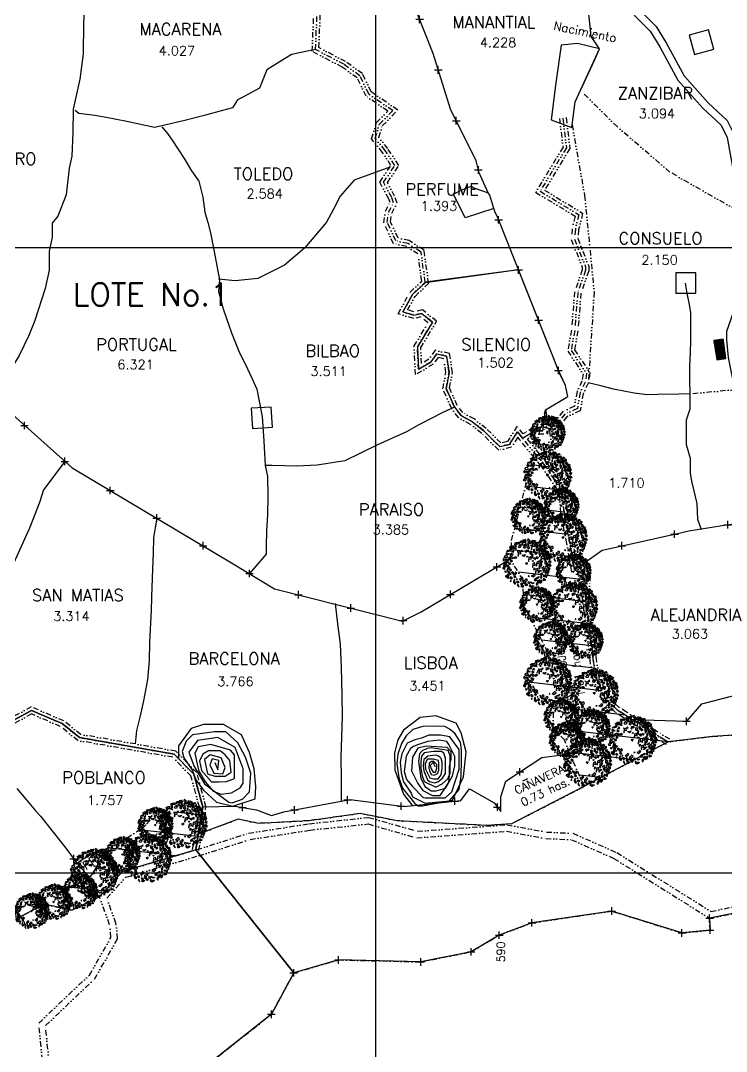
# Model space of a CAD drawing. Extents: x 0 to 28539, y 0 to 9112.
# Drawn here: x 26367 to 27020, y 5932 to 6886 of the extents above; entities that cross this region are included whole.
import ezdxf
from ezdxf.enums import TextEntityAlignment as Align

# ---------------------------------------------------------------- set-up
doc = ezdxf.new("R2010")
doc.units = 0
doc.header["$LTSCALE"] = 10
doc.header["$MEASUREMENT"] = 0
doc.header["$PDMODE"] = 2
doc.header["$PDSIZE"] = 3.5
doc.linetypes.add('DASHDOT', pattern=[1, 0.5, -0.25, 0, -0.25])
doc.linetypes.add('DIVIDE', pattern=[1.25, 0.5, -0.25, 0, -0.25, 0, -0.25])
doc.layers.get('0').update_dxf_attribs({"linetype": 'CONTINUOUS'})
for name, color, linetype in [('ARBOL4', 76, 'CONTINUOUS'), ('AREA', 2, 'CONTINUOUS'), ('CANO', 5, 'DIVIDE'), ('CERCO', 2, 'CONTINUOUS'), ('COORD', 8, 'CONTINUOUS'), ('CUBIERTA', 30, 'CONTINUOUS'), ('DIV-', 5, 'CONTINUOUS'), ('HOJA', 8, 'CONTINUOUS'), ('MOJON', 2, 'CONTINUOUS'), ('PUA', 1, 'CONTINUOUS'), ('R', 1, 'CONTINUOUS'), ('r-100', 6, 'CONTINUOUS'), ('R-100B', 6, 'CONTINUOUS'), ('R120', 5, 'CONTINUOUS'), ('R60', 2, 'CONTINUOUS'), ('RASTROJO', 2, 'DASHDOT'), ('SOLID', 253, 'CONTINUOUS')]:
    doc.layers.add(name, color=color, linetype=linetype)
doc.styles.add('ATTR', font='romans.shx', dxfattribs={"width": 0.8, "height": 0.7})
doc.styles.add('SIMPLEX', font='simplex', dxfattribs={"height": 8})

# ---------------------------------------------------------------- blocks, each defined once
blk = doc.blocks.new('DEC1')
for points in [[(-22.482173, 47.292998), (-22.915303, 48.664658), (-25.556323, 50.836408), (-20.701343, 52.081818), (-20.707443, 47.864548)], [(-17.825703, 50.144688), (-15.340965, 55.637398), (-11.893769, 55.475018), (-12.802246, 52.160138), (-14.540878, 53.429518), (-15.347061, 51.420148), (-14.679306, 50.283108)], [(-10.286347, 57.002498), (-6.636353, 53.173978), (-4.977264, 55.300948), (-2.322731, 54.024758), (-2.654549, 58.704078), (-5.640907, 57.002498)], [(-2.654549, 51.047028), (-4.645447, 48.494678), (-3.318176, 45.091538), (-1.990913, 46.793108)], [(2.096443, 60.253408), (0.995445, 56.151728), (3.318161, 54.875548), (7.299967, 55.726328)], [(2.654526, 51.897798), (6.304517, 49.345458), (10.949967, 51.047028), (8.959067, 52.748598), (6.304517, 51.897798)], [(13.272677, 57.002498), (10.949967, 55.726328), (12.609047, 54.024758), (14.268137, 54.875548)], [(16.259037, 52.323198), (16.922667, 53.599378), (16.590857, 57.002498), (20.904477, 54.450148), (17.918117, 51.472418)], [(21.568117, 51.047028), (27.209017, 53.173978), (29.531737, 50.621628), (26.545377, 48.920058), (26.213557, 51.047028), (24.222657, 50.196248), (23.890837, 48.920058)], [(-44.561383, 31.831348), (-39.273253, 31.705098), (-39.604093, 34.382268), (-36.824663, 35.356908), (-40.368063, 38.431048), (-41.276543, 35.116178)], [(-42.472623, 24.672728), (-44.131713, 23.396548), (-42.804433, 22.971158)], [(-38.104163, 42.886048), (-35.982343, 39.207198), (-33.437553, 39.947208), (-31.223573, 43.364378)], [(-32.518103, 32.329788), (-36.831723, 28.075868), (-31.854473, 28.926648)], [(-31.801213, 37.372358), (-27.415503, 38.148518), (-25.333863, 42.636518), (-27.944843, 42.431948), (-29.220293, 39.953298)], [(-27.902623, 48.490098), (-28.642653, 45.945318), (-26.266303, 45.915268), (-25.694743, 47.690008)], [(-22.563583, 30.628218), (-22.563583, 28.501248), (-21.568133, 29.352038)], [(-17.061733, 46.095918), (-21.688173, 40.867878), (-18.577893, 39.165388), (-13.789101, 40.946228), (-14.889992, 43.454908), (-16.965533, 43.184148)], [(-12.277245, 32.755178), (-14.599968, 30.628218), (-13.604515, 29.777438), (-11.2818, 30.628218)], [(-12.70607, 49.248398), (-13.313744, 45.632738), (-10.937401, 45.602688), (-9.258873, 49.086028)], [(-7.299988, 42.539188), (-9.290886, 39.136068), (-5.640907, 37.859878), (-3.981812, 39.136068)], [(-1.990913, 33.180578), (-4.977264, 30.628218), (-3.318176, 27.225088), (-0.99546, 30.202838)], [(2.322716, 47.218508), (-1.327278, 43.815368), (-0.66365, 40.412228), (3.318161, 37.009098), (6.636337, 38.710668), (2.654526, 40.837618), (5.309077, 44.666158)], [(6.636337, 30.628218), (6.304517, 25.523518), (13.272677, 21.269598), (14.931767, 22.120378), (9.290877, 25.098128), (12.277227, 29.352038)], [(10.949967, 39.136068), (9.622697, 36.158308), (10.618147, 33.605958), (10.949967, 36.158308)], [(19.245397, 47.643888), (12.277227, 47.218508), (13.272677, 43.815368), (17.918117, 41.688418), (18.913577, 44.240768), (17.254487, 45.516938)], [(15.927217, 35.307528), (16.922667, 29.777438), (14.268137, 28.075868), (17.918117, 26.799688), (19.245397, 31.479008)], [(21.568117, 28.075868), (20.240847, 25.098128), (22.231747, 24.247348), (23.890837, 25.948898)], [(24.554477, 46.793108), (21.568117, 44.666158), (23.227197, 42.964588), (26.877177, 44.240768)], [(23.890837, 30.202838), (21.568117, 37.009098), (25.218107, 32.329788)], [(25.549927, 37.859878), (32.186277, 39.561448), (34.177167, 43.389968), (33.181717, 35.307528), (29.199917, 34.882128)], [(31.522627, 48.069288), (29.863537, 46.367708), (28.536287, 43.389968), (32.186277, 45.516938)], [(29.531737, 34.031358), (28.536287, 31.053608), (36.499887, 31.479008), (33.181717, 34.456738)], [(29.863537, 27.650488), (28.536287, 22.971158), (30.527177, 17.441068), (32.186277, 20.418808), (29.863537, 22.120378)], [(35.504437, 27.650488), (36.168077, 22.120378), (39.154437, 21.694998), (40.813507, 23.821948)], [(36.831707, 44.240768), (35.836257, 42.539188), (37.163527, 41.263018), (40.481707, 41.688418)], [(37.495347, 38.285278), (35.836257, 35.732928), (38.158977, 34.031358), (41.477157, 34.031358), (38.158977, 35.307528)], [(40.813507, 40.412228), (40.481707, 39.136068), (42.804427, 37.434478), (45.458957, 37.859878)], [(44.795317, 26.374298), (42.804427, 28.075868), (42.472607, 29.777438), (43.799877, 31.053608), (46.454417, 29.352038)], [(49.772577, 26.799688), (48.445307, 25.098128), (50.436227, 23.396548), (53.754397, 25.523518)], [(-52.427143, -0.850769), (-55.081683, 0.4254), (-56.077133, -5.104706), (-55.081683, -6.380875), (-50.436243, -6.380875), (-51.099873, -5.104706), (-53.754413, -4.253914)], [(-52.427143, 19.568028), (-50.104423, 20.844198), (-46.786243, 17.441068), (-49.108973, 14.888718), (-53.754413, 14.463338), (-54.418043, 17.441068)], [(-48.445333, 5.530108), (-46.786243, 3.828518), (-44.795343, 5.104708)], [(-45.127153, 9.784018), (-44.463523, 14.463338), (-38.490813, 18.717258), (-39.818083, 15.739508)], [(-30.195383, 13.187148), (-28.536293, 17.866458), (-25.218123, 16.164898), (-26.213573, 13.187148), (-27.872663, 14.463338)], [(-5.640907, 20.844198), (-7.963623, 18.291858), (-11.2818, 20.418808), (-11.2818, 22.120378), (-7.963623, 20.844198), (-4.313629, 22.971158)], [(-0.66365, 1.276169), (-2.322731, 0.4254), (-1.327278, -0.425384), (0, 0)], [(-0.66365, 18.717258), (0.663628, 19.142638), (1.659081, 17.441068), (-0.66365, 16.590288)], [(18.581767, 15.739508), (16.922667, 13.187148), (19.245397, 11.060198), (21.236297, 11.910978), (19.577217, 13.612548)], [(29.531737, 7.231658), (31.854457, 4.679318), (32.186277, 0), (35.504437, 3.403137), (33.513537, 9.784018)], [(40.481707, 17.015668), (43.799877, 11.910978), (41.477157, 8.507848), (41.145337, 11.910978)], [(46.454417, 20.844198), (44.463497, 22.120378), (42.472607, 21.269598), (42.804427, 19.568028), (45.458957, 19.142638)], [(46.454417, 6.380878), (46.122607, 4.679318), (43.468057, 5.104708), (43.799877, 7.657058)], [(49.440767, 0.4254), (49.772577, -4.679306), (43.799877, -7.231651), (47.449857, -3.828529)], [(48.777127, 16.164898), (48.445307, 12.761768), (50.768037, 11.060198), (52.095307, 13.187148)], [(51.099847, 20.418808), (52.095307, 16.590288), (56.077117, 13.187148), (54.418027, 17.866458)], [(52.095307, 5.955488), (54.086217, 3.403137), (55.745307, 4.679318), (54.418027, 8.082458)], [(-50.768053, -17.015672), (-50.436243, -19.993412), (-52.427143, -19.568022), (-52.758963, -16.590282)], [(-47.449883, -17.015672), (-46.454433, -9.784004), (-41.145353, -6.806266), (-44.131713, -11.06018)], [(-45.458983, -31.478992), (-46.786243, -26.799672), (-44.463523, -23.396552), (-43.468073, -26.374292), (-44.463523, -28.075852)], [(30.195357, -3.828529), (28.536287, -5.53009), (29.863537, -6.806266)], [(47.118057, -15.739494), (45.127137, -17.866462), (46.122607, -22.120372), (48.445307, -19.568022)], [(50.436227, -9.784004), (51.099847, -13.187141), (53.754397, -13.187141), (55.413487, -10.634796), (53.090757, -11.06018)], [(-28.204473, -43.389972), (-32.518103, -44.240752), (-30.195383, -47.218492), (-26.545393, -46.367702)], [(20.572657, -34.456732), (16.922667, -37.859872), (18.249947, -39.986832), (21.236297, -38.285262)], [(22.563567, -50.621622), (25.218107, -49.770842), (22.563567, -48.069272)], [(24.554477, -39.561442), (23.890837, -40.837612), (27.872647, -44.666142), (34.508987, -42.539172), (32.186277, -40.412222), (27.872647, -41.688402)], [(38.158977, -36.583692), (38.822617, -39.136042), (45.127137, -37.434482)], [(48.113497, -26.799672), (45.127137, -28.501252), (45.458957, -32.755162), (47.118057, -30.202822)], [(-11.2818, -55.300932), (-13.936333, -51.472412), (-10.286347, -51.472412), (-7.963623, -52.323192)], [(9.622697, -56.151712), (6.304517, -54.024762), (8.295417, -52.748592), (8.959067, -53.173982), (12.277227, -53.173982), (12.277227, -51.472412), (15.595407, -51.897802), (14.268137, -54.024762)]]:
    blk.add_lwpolyline(points, close=True)
at = {"style": 'ATTR', "width": 0.8, "flags": 1}
blk.add_attdef('ESTCODE', (0, 0), '', height=0.7, dxfattribs=at)
blk = doc.blocks.new('A$C3B855193')
for p, q in [((3.91, 4.03), (4.16, 4.03)), ((4.04, 3.91), (4.04, 4.16))]:
    blk.add_line(p, q)
for points in [[(1.36, 6.69), (1.18, 6.59), (1.15, 6.73), (1.33, 6.83)], [(2.34, 7.24), (2.35, 7.44), (1.97, 7.36), (1.92, 7.26), (2.05, 6.96), (2.11, 7.04), (2.09, 7.23)], [(2.86, 7.16), (2.8, 7.01), (2.93, 6.92)], [(3.22, 7.07), (3.54, 7.15), (3.97, 6.89), (3.75, 6.89)], [(3.64, 7.8), (3.79, 7.69), (3.66, 7.38), (3.44, 7.46), (3.28, 7.74), (3.45, 7.87)], [(4.24, 7.3), (4.11, 7.38), (4.12, 7.28)], [(5, 6.88), (4.61, 7.04), (4.8, 6.74)], [(4.64, 7.63), (4.78, 7.29), (4.94, 7.39), (5.08, 7.24), (5.17, 7.55), (4.94, 7.51)], [(5.52, 7.52), (5.34, 7.29), (5.46, 7.15), (5.74, 7.1)], [(5.34, 6.97), (5.51, 6.71), (5.85, 6.7), (5.77, 6.87), (5.58, 6.88)], [(6.16, 7.03), (5.97, 7.01), (6.04, 6.85), (6.17, 6.87)], [(6.23, 6.65), (6.3, 6.72), (6.37, 6.94), (6.58, 6.67), (6.31, 6.55)], [(0.93, 5.59), (0.62, 5.73), (0.52, 5.58), (0.71, 5.44)], [(0.58, 5.96), (0.85, 6.17), (1.13, 6.12), (0.96, 5.97), (0.83, 5.99)], [(1.76, 5.49), (1.44, 5.63), (1.35, 5.48), (1.54, 5.34)], [(1.45, 6.48), (1.94, 6.62), (2.27, 6.36), (1.92, 6.43)], [(2.93, 5.95), (2.59, 5.83), (2.51, 5.27), (2.61, 5.19), (2.65, 5.63), (3, 5.56)], [(3.85, 6.21), (4.19, 6.23), (4.17, 5.97), (3.95, 5.96), (3.99, 6.1)], [(5, 4.86), (4.78, 4.93), (4.82, 5.2), (4.93, 5.25), (4.94, 5), (5.18, 4.83)], [(5.16, 6.2), (5.03, 6.14), (5.11, 6.1)], [(5.58, 5.6), (5.38, 5.69), (5.36, 5.61), (5.47, 5.48)], [(6.3, 6.27), (5.84, 6.42), (5.82, 6.18), (6.06, 5.92), (6.19, 6.06), (6.12, 6.19)], [(6.34, 5.55), (6.07, 5.59), (6.09, 5.32), (6.21, 5.25)], [(6.9, 5.07), (6.58, 5.21), (6.39, 5.07), (6.28, 4.73), (6.48, 4.56), (6.5, 4.87), (6.82, 4.81)], [(6.62, 6.08), (6.37, 6.02), (6.44, 5.87), (6.7, 5.86)], [(6.54, 6.43), (6.95, 6.42), (7.04, 6.2), (6.8, 6.17), (6.84, 6.31), (6.69, 6.31), (6.63, 6.24)], [(7.01, 5.49), (6.79, 5.55), (6.61, 5.37), (6.76, 5.33)], [(7.18, 6.14), (7.04, 5.8), (7.22, 5.75), (7.21, 5.55), (7.5, 5.7), (7.31, 5.84)], [(7.21, 5.18), (7.15, 4.87), (7.38, 4.62), (7.43, 4.8), (7.31, 4.94)], [(7.72, 5.44), (7.43, 5.4), (7.42, 5.21), (7.58, 4.98)], [(0.3, 4.54), (0.13, 4.79), (0, 4.56), (0.15, 4.35)], [(0.67, 4.04), (0.35, 4.18), (0.25, 4.03), (0.44, 3.89)], [(0.77, 4.57), (0.46, 4.71), (0.36, 4.56), (0.55, 4.42)], [(1, 3.6), (0.68, 3.73), (0.58, 3.59), (0.77, 3.45)], [(1.35, 3.97), (1.04, 4.11), (0.94, 3.97), (1.13, 3.83)], [(1.62, 4.4), (1.31, 4.54), (1.21, 4.4), (1.4, 4.26)], [(1.83, 4.93), (1.51, 5.07), (1.41, 4.93), (1.6, 4.78)], [(3.89, 4), (3.8, 4.09), (3.77, 4), (3.83, 3.93)], [(4.65, 5.08), (4.31, 4.96), (4.23, 4.4), (4.33, 4.32), (4.37, 4.76), (4.72, 4.68)], [(5.01, 4.48), (5.07, 4.41), (4.99, 4.3), (4.87, 4.42)], [(5.3, 4.07), (4.97, 3.95), (4.89, 3.39), (4.99, 3.31), (5.02, 3.75), (5.38, 3.67)], [(5.89, 4.96), (5.65, 5.08), (5.47, 4.88), (5.73, 4.82)], [(5.96, 4.34), (5.63, 4.22), (5.55, 3.66), (5.65, 3.58), (5.68, 4.02), (6.04, 3.95)], [(6.51, 3.88), (6.19, 3.66), (6.01, 3.79), (6.03, 3.52), (6.36, 3.56)], [(6.62, 4.3), (6.4, 4.3), (6.26, 4.17), (6.43, 4.22)], [(6.41, 3.23), (6.78, 3.56), (6.58, 3.2)], [(7.39, 4), (7.17, 4.44), (6.98, 4.28), (6.98, 3.92), (7.17, 3.93), (7.2, 4.07)], [(7.48, 3.64), (7.26, 3.77), (7.2, 3.62), (7.38, 3.42)], [(7.61, 4.32), (7.71, 4.31), (7.91, 4.43), (7.87, 4.08), (7.6, 4.19)], [(7.67, 3.95), (7.96, 3.65), (7.86, 3.43), (7.67, 3.57), (7.8, 3.65), (7.69, 3.76), (7.6, 3.74)], [(7.82, 4.64), (7.68, 4.75), (7.62, 4.6), (7.72, 4.52)], [(0, 3.13), (0.17, 3.41), (0.27, 3.17), (0.28, 3)], [(0.52, 1.78), (0.56, 2.05), (0.7, 1.96), (0.69, 1.9), (0.78, 1.69), (0.89, 1.74), (0.95, 1.51), (0.78, 1.54)], [(1.23, 2.53), (0.91, 2.67), (0.81, 2.53), (1, 2.39)], [(1.48, 2.94), (1.16, 3.08), (1.06, 2.93), (1.25, 2.79)], [(1.58, 1.6), (1.26, 1.74), (1.17, 1.6), (1.36, 1.45)], [(1.38, 2.19), (1.23, 2.25), (1.18, 2.13)], [(1.85, 2.48), (1.53, 2.62), (1.43, 2.48), (1.62, 2.34)], [(2.07, 2.54), (1.97, 2.32), (1.68, 2.17), (1.99, 2.05), (2.34, 2.35)], [(2.21, 1.79), (1.9, 1.93), (1.8, 1.79), (1.99, 1.64)], [(3.12, 1.73), (3.02, 1.51), (2.73, 1.36), (3.04, 1.24), (3.39, 1.55)], [(4.41, 1.9), (4.26, 1.96), (4.21, 1.84)], [(5.1, 2.24), (5, 2.03), (4.71, 1.88), (5.02, 1.76), (5.37, 2.06)], [(5.34, 3.17), (5.13, 3.21), (5.06, 3), (5.17, 2.9), (5.23, 3.05)], [(5.8, 3.14), (5.47, 3.03), (5.39, 2.47), (5.49, 2.38), (5.52, 2.82), (5.88, 2.75)], [(6.02, 1.81), (5.79, 1.46), (5.51, 1.52), (5.71, 1.63)], [(6.41, 2.78), (6.07, 2.74), (5.78, 2.46), (6.01, 2.44), (6.06, 2.63)], [(6.21, 3.32), (5.98, 3.32), (5.98, 3.17), (6.14, 3.11)], [(6.56, 2.42), (6.23, 2.23), (6.28, 2.03), (6.46, 1.98)], [(6.43, 1.54), (6.46, 1.7), (6.35, 1.8), (6.25, 1.74), (6.29, 1.56)], [(6.81, 2.98), (6.59, 2.96), (6.83, 2.46), (6.93, 2.76)], [(6.74, 1.8), (6.79, 1.97), (6.89, 2.04), (7.01, 1.99), (6.97, 1.77)], [(6.94, 3.33), (7.23, 2.96), (7.53, 2.94), (6.99, 2.78), (6.85, 3.02)], [(7.29, 2.59), (7.09, 2.62), (7.04, 2.43), (7.13, 2.22), (7.12, 2.46)], [(7.75, 3.23), (7.6, 3.29), (7.37, 3.3), (7.61, 3.12)], [(7.52, 2.43), (7.43, 2.42), (7.38, 2.22), (7.48, 2.07)], [(7.65, 2.79), (7.52, 2.81), (7.47, 2.69), (7.59, 2.49)], [(1.23, 1.11), (1.35, 0.96), (1.39, 1.18)], [(1.98, 1.28), (1.88, 1.29), (1.75, 0.93), (2.07, 0.57), (2.14, 0.77), (1.94, 1.01)], [(2.43, 1.39), (2.28, 1.44), (2.23, 1.32)], [(2.71, 0.92), (2.39, 1.06), (2.29, 0.91), (2.48, 0.77)], [(2.55, 0.5), (2.4, 0.38), (2.68, 0.03)], [(3.1, 1.09), (2.95, 1.15), (2.9, 1.03)], [(3.33, 0.59), (3.01, 0.73), (2.91, 0.58), (3.1, 0.44)], [(3.44, 0.13), (3.25, 0.27), (2.99, 0.14), (3.2, 0.1)], [(3.79, 1.44), (3.69, 1.22), (3.4, 1.07), (3.71, 0.95), (4.06, 1.26)], [(3.84, 0.76), (3.53, 0.9), (3.43, 0.76), (3.62, 0.62)], [(4.12, 0.5), (3.93, 0.56), (3.68, 0.39), (3.91, 0.31)], [(4.55, 0.82), (4.24, 0.95), (4.14, 0.81), (4.33, 0.67)], [(4.59, 0.45), (4.39, 0.31), (4.46, 0.14), (4.67, 0.11), (4.58, 0.24)], [(5.21, 0.79), (4.89, 0.63), (4.57, 0.94), (4.88, 0.8)], [(5.51, 1.14), (5.39, 1.12), (5.34, 1.3), (5.52, 1.35)], [(5.63, 0.77), (5.53, 0.58), (5.65, 0.5), (5.83, 0.68)], [(6.19, 1.26), (5.97, 1.19), (5.92, 1), (6.1, 0.97)], [(6.53, 1.23), (6.31, 1.06), (6.2, 0.72), (6.46, 0.95)], [(6.9, 1.49), (6.75, 1.53), (6.7, 1.35), (6.93, 1.2)]]:
    blk.add_lwpolyline(points, close=True)
at = {"xscale": 0.06928556762807148, "yscale": 0.06928556762807148, "zscale": 0.06928556762807148}
blk.add_blockref('DEC1', (4.02, 3.89), dxfattribs=at)

msp = doc.modelspace()

# ---------------------------------------------------------------- hatches: boundary and pattern name
at = {"layer": 'CUBIERTA'}
h = msp.add_hatch(dxfattribs=at)
h.set_pattern_fill('ANSI31', color=256)
h.set_pattern_definition([(45, (2655.2752, 0), (-0.08838834765, 0.08838834765), [])])
edge = h.paths.add_edge_path()
edge.add_line((27008.851, 6589.581), (27011.589, 6571.863))
edge.add_line((27011.589, 6571.863), (27020.004, 6573.164))
edge.add_line((27020.004, 6573.164), (27017.619, 6590.936))
edge.add_line((27017.619, 6590.936), (27008.851, 6589.759))

# ---------------------------------------------------------------- linework, layer by layer
at = {"layer": 'AREA'}
for p in [(26914.343, 6061.808), (27004.95, 6055.159), (26840.56, 6050.895), (27005.454, 6044.14), (26810.324, 6039.538), (26979.279, 6041.597), (26661.564, 6016.598), (26784.275, 6024.092), (26737.774, 6014.787), (26620.133, 6004.627), (26599.448, 5966.287)]:
    msp.add_point(p, dxfattribs=at)
at = {"layer": 'CANO'}
for points in [[(26829.552, 6497.546), (26827.347, 6500.241), (26821.518, 6491.03), (26809.808, 6488.413), (26794.173, 6503.852), (26783.833, 6512.181), (26772.682, 6518.42), (26766.29, 6526.676), (26757.939, 6545.164), (26760.874, 6560.306), (26758.958, 6572.838), (26753.659, 6574.05), (26749.199, 6567.849), (26732.699, 6558.261), (26731.554, 6584.726), (26744.509, 6606.239), (26737.823, 6611.661), (26731.105, 6610.042), (26716.677, 6614.629), (26727.53, 6634.363), (26738.558, 6644.852), (26735.107, 6669.857), (26724.683, 6676.667), (26712.527, 6679.407), (26703.501, 6698.615), (26705.054, 6709.393), (26709.203, 6717.447), (26707.991, 6720.936), (26699.765, 6736.473), (26710.118, 6751.855), (26702.287, 6763.857), (26692.17, 6776.337), (26696.711, 6791.507), (26707.111, 6802.151), (26687.147, 6815.842), (26678.885, 6832.862), (26664.959, 6842.836), (26637.119, 6857.4), (26638.711, 6891.98)], [(26831.874, 6499.446), (26827.036, 6505.359), (26819.649, 6493.687), (26810.751, 6491.698), (26796.173, 6506.094), (26785.518, 6514.676), (26774.68, 6520.74), (26768.879, 6528.233), (26761.066, 6545.53), (26763.918, 6560.246), (26761.616, 6575.308), (26752.386, 6577.419), (26747.138, 6570.121), (26735.482, 6563.348), (26734.59, 6583.953), (26748.425, 6606.927), (26738.561, 6614.925), (26731.216, 6613.155), (26721.065, 6616.382), (26729.935, 6632.51), (26741.74, 6643.739), (26737.892, 6671.621), (26725.871, 6679.475), (26714.618, 6682.011), (26706.599, 6699.077), (26707.952, 6708.467), (26712.459, 6717.217), (26710.75, 6722.137), (26703.257, 6736.289), (26713.717, 6751.83), (26704.715, 6765.626), (26695.499, 6776.995), (26699.373, 6789.939), (26711.751, 6802.607), (26689.499, 6817.867), (26681.251, 6834.858), (26666.536, 6845.397), (26640.204, 6859.172), (26641.754, 6892.84)], [(26832.548, 6503.359), (26826.725, 6510.477), (26817.78, 6496.343), (26811.694, 6494.982), (26798.173, 6508.335), (26787.203, 6517.17), (26776.678, 6523.059), (26771.467, 6529.79), (26764.192, 6545.895), (26766.962, 6560.185), (26764.273, 6577.777), (26751.113, 6580.787), (26745.076, 6572.392), (26738.264, 6568.434), (26737.626, 6583.179), (26752.341, 6607.614), (26739.299, 6618.188), (26731.327, 6616.267), (26725.453, 6618.135), (26732.339, 6630.656), (26744.922, 6642.625), (26740.677, 6673.385), (26727.058, 6682.282), (26716.709, 6684.615), (26709.696, 6699.539), (26710.849, 6707.54), (26715.715, 6716.986), (26713.508, 6723.338), (26706.749, 6736.104), (26717.316, 6751.804), (26707.143, 6767.395), (26698.827, 6777.653), (26702.035, 6788.371), (26716.391, 6803.062), (26691.851, 6819.891), (26683.617, 6836.853), (26668.112, 6847.958), (26643.289, 6860.944), (26644.797, 6893.699)], [(26869.1, 6795.654), (26872.447, 6768.109), (26848.079, 6727.944), (26883.992, 6706.243), (26880.694, 6692.71), (26879.949, 6683.673), (26890.173, 6658.094), (26890.069, 6654.758), (26882.941, 6634.135), (26880.084, 6599.126), (26876.827, 6580.61), (26891.067, 6559.346), (26889.73, 6551.334), (26885.13, 6541.633), (26882.55, 6526.886), (26871.222, 6521.918), (26864.056, 6513.326), (26859.152, 6514.206), (26850.523, 6506.12), (26842.85, 6506.337), (26836.077, 6501.986), (26831.874, 6499.446)], [(26866.122, 6795.292), (26869.344, 6768.777), (26843.955, 6726.93), (26880.556, 6704.814), (26877.723, 6693.191), (26876.901, 6683.215), (26887.155, 6657.561), (26887.084, 6655.307), (26879.982, 6634.756), (26877.105, 6599.508), (26873.663, 6579.942), (26887.912, 6558.665), (26886.84, 6552.241), (26882.245, 6542.55), (26879.872, 6528.987), (26869.37, 6524.381), (26862.869, 6516.586), (26858.199, 6517.424), (26849.373, 6509.153), (26842.008, 6509.362), (26834.49, 6504.532), (26832.548, 6503.359)], [(26872.078, 6796.015), (26875.55, 6767.44), (26852.203, 6728.957), (26887.428, 6707.672), (26883.664, 6692.228), (26882.997, 6684.13), (26893.191, 6658.626), (26893.053, 6654.208), (26885.9, 6633.513), (26883.063, 6598.743), (26879.99, 6581.277), (26894.222, 6560.026), (26892.62, 6550.427), (26888.015, 6540.715), (26885.228, 6524.784), (26873.073, 6519.454), (26865.243, 6510.065), (26860.104, 6510.987), (26851.673, 6503.086), (26843.691, 6503.312), (26837.664, 6499.439), (26836.383, 6498.665)], [(26965.147, 6215.82), (26953.978, 6222.193), (26936.986, 6233.333), (26924.949, 6240.936), (26917.709, 6245.56), (26906.034, 6256.209), (26902.41, 6264.573), (26896.692, 6277.856), (26894.266, 6294.006), (26891.563, 6320.409), (26887.657, 6347.625), (26887.048, 6355.04), (26888.319, 6367.718), (26888.576, 6370.633), (26877.363, 6375.421), (26872.787, 6402.077), (26867.354, 6430.409), (26865.644, 6449.524), (26850.949, 6471.325), (26829.549, 6497.549)], [(26966.634, 6218.426), (26955.546, 6224.752), (26938.61, 6235.856), (26926.557, 6243.469), (26919.541, 6247.95), (26908.531, 6257.992), (26905.164, 6265.762), (26899.601, 6278.685), (26897.243, 6294.382), (26894.541, 6320.775), (26890.64, 6347.961), (26890.06, 6355.013), (26891.306, 6367.436), (26891.756, 6372.538), (26880.044, 6377.539), (26875.739, 6402.613), (26870.329, 6430.826), (26868.563, 6450.56), (26853.36, 6473.115), (26831.874, 6499.446)], [(26968.121, 6221.031), (26957.113, 6227.312), (26940.233, 6238.378), (26928.166, 6246.001), (26921.372, 6250.34), (26911.028, 6259.775), (26907.918, 6266.952), (26902.51, 6279.515), (26900.22, 6294.758), (26897.519, 6321.141), (26893.622, 6348.298), (26893.072, 6354.986), (26894.293, 6367.155), (26894.936, 6374.442), (26882.724, 6379.656), (26878.691, 6403.15), (26873.304, 6431.244), (26871.482, 6451.597), (26855.771, 6474.906), (26836.383, 6498.665)], [(26529.472, 6118.433), (26535.87, 6158.356), (26527.693, 6188.459), (26509.65, 6207.066), (26421.775, 6222.461), (26405.719, 6235.273), (26377.484, 6247.539), (26301.178, 6205.894)]]:
    msp.add_lwpolyline(points, dxfattribs=at)
at = {"layer": 'CANO', "color": 12, "true_color": 0xd01114}
for points in [[(27043.343, 6717.958), (27029.715, 6710.653), (26968.19, 6745.637), (26919.557, 6787.467), (26885.348, 6821.293)], [(26877.73, 6789.377), (26889.292, 6723.912), (26898.076, 6634.599), (26892.62, 6550.427)], [(27109.075, 6443.048), (27102.9, 6473.061), (27089.927, 6504.113), (27073.032, 6529.738), (27067.855, 6539.618), (27032.276, 6544.682), (26986.668, 6540.309)]]:
    msp.add_lwpolyline(points, dxfattribs=at)
at = {"layer": 'CANO', "color": 152, "true_color": 0x2a7dc6}
for points in [[(26532.435, 6117.958), (26538.934, 6158.519), (26530.385, 6189.992), (26511.126, 6209.853), (26423.047, 6225.283), (26407.279, 6237.866), (26377.334, 6250.875), (26299.754, 6208.534)], [(26526.51, 6118.908), (26532.805, 6158.193), (26525.001, 6186.926), (26508.174, 6204.279), (26420.502, 6219.638), (26404.159, 6232.68), (26377.634, 6244.203), (26302.602, 6203.253)], [(26387.54, 5923.67), (26384.207, 5958.178), (26431.015, 6002.648), (26451.021, 6037.509), (26449.777, 6049.205), (26440.283, 6075.018), (26461.464, 6098.438), (26530.296, 6118.675), (26578.41, 6133.903), (26634.297, 6142.643), (26689.424, 6148.514), (26734.556, 6135.666), (26817.448, 6141.697), (26853.929, 6134.988), (26878.452, 6133.788), (26919.234, 6115.882), (27006.105, 6061.5), (27067.064, 6073.785)], [(26393.778, 5921.367), (26390.448, 5955.848), (26435.773, 5998.909), (26457.181, 6036.212), (26455.653, 6050.576), (26447.153, 6073.687), (26464.773, 6093.17), (26532.044, 6112.948), (26579.784, 6128.057), (26635.077, 6136.705), (26688.903, 6142.437), (26733.935, 6129.617), (26817.119, 6135.67), (26853.238, 6129.027), (26877.056, 6127.862), (26916.427, 6110.575), (27004.95, 6055.159), (27069.53, 6068.174)]]:
    msp.add_lwpolyline(points, dxfattribs=at)
at = {"layer": 'CERCO'}
for p, q in [((26364.027, 6175.135), (26372.344, 6165.332)), ((26381.462, 6154.268), (26385.758, 6149.591))]:
    msp.add_line(p, q, dxfattribs=at)
for points in [[(26853.028, 6525.725), (26873.865, 6537.973), (26871.532, 6548.177), (26865.788, 6560.097), (26860.589, 6573.629), (26808.63, 6704.141), (26806.573, 6708.362), (26805.139, 6711.963), (26801.517, 6724.184), (26799.98, 6726.545), (26791.624, 6745.027), (26788.82, 6756.104), (26765.192, 6803.884), (26749.147, 6855.438), (26724.117, 6918.69), (26716.693, 6935.883), (26708.417, 6959.501), (26700.086, 6980.55), (26693.249, 6998.674)], [(26903.179, 6859.579), (26882.752, 6864.729), (26867.478, 6863.165), (26862.573, 6828.307), (26858.233, 6794.008), (26877.426, 6786.958), (26880.409, 6810.687), (26903.179, 6859.579)], [(26880.044, 6377.539), (26905.379, 6395.905), (26923.905, 6399.902), (26979.318, 6412.052), (26985.746, 6413.584), (27016.52, 6418.608), (27061.567, 6424.726), (27094.015, 6434.922), (27109.075, 6443.048), (27131.904, 6491.752), (27164.336, 6557.596), (27252.47, 6743.522), (27261.844, 6754.855), (27282.975, 6771.639), (27295.221, 6777.847), (27312.398, 6785.917), (27331.746, 6795.682), (27344.847, 6802.702), (27365.632, 6777.569)], [(26805.139, 6711.963), (26778.814, 6703.428), (26767.996, 6725.279), (26774.907, 6729.011), (26784.187, 6732.735), (26786.739, 6731.19), (26799.98, 6726.545)], [(26333.648, 6544.415), (26415.156, 6471.951), (26562.665, 6384.224), (26602.191, 6360.151), (26720.616, 6330.231), (26738.002, 6338.793), (26820.596, 6387.671)], [(26933.574, 6238.988), (26983.764, 6237.489), (26997.7, 6253.61), (27044.285, 6265.769), (27043.282, 6276.109), (27055.993, 6280.337), (27219.739, 6273.81), (27253.304, 6270.912), (27292.95, 6272.554)], [(26535.87, 6158.356), (26565.617, 6158.952), (26585.558, 6155.414), (26599.432, 6150.18), (26610.826, 6153.558), (26672.473, 6165.08), (26722.16, 6158.589), (26774.654, 6164.087), (26782.78, 6174.87), (26805.567, 6162.09), (26811.675, 6153.854), (26811.631, 6167.63), (26816.235, 6182.162), (26849.778, 6203.806), (26875.343, 6207.259)], [(26372.344, 6165.332), (26381.462, 6154.268)], [(26385.758, 6149.591), (26409.274, 6120.071), (26419.783, 6105.933), (26427.254, 6097.41), (26431.252, 6092.522), (26434.154, 6096.673), (26439.767, 6106.248), (26445.629, 6114.493), (26444.93, 6117.298), (26444.586, 6118.902), (26441.851, 6118.664), (26438.111, 6117.346), (26424.422, 6109.25), (26419.783, 6105.933)]]:
    msp.add_lwpolyline(points, dxfattribs=at)
at = {"layer": 'COORD'}
for p, q in [((26695.703, 9011.951), (26695.703, 5554.586)), ((22908.88, 6675.738), (28539.086, 6675.738)), ((22884.719, 6097.055), (28514.925, 6097.055))]:
    msp.add_line(p, q, dxfattribs=at)
at = {"layer": 'CUBIERTA'}
msp.add_lwpolyline([(27008.851, 6589.581), (27011.589, 6571.863), (27020.004, 6573.164), (27017.619, 6590.936), (27008.851, 6589.759)], dxfattribs=at)
at = {"layer": 'DIV-'}
for points in [[(26885.348, 6821.293), (26898.599, 6849.745), (26903.179, 6859.579), (26899.205, 6865.358), (26895.23, 6871.138), (26893.978, 6883.023), (26892.726, 6894.908), (26888.352, 6908.886), (26884.818, 6920.579), (26879.533, 6938.387), (26874.684, 6955.319), (26871.706, 6965.719)], [(26426.82, 6903.367), (26425.59, 6883.596), (26425.381, 6855.213), (26422.266, 6831.785), (26416.057, 6803.84), (26415.721, 6782.11), (26414.848, 6760.322), (26412.231, 6749.428), (26409.613, 6724.591), (26401.759, 6704.982), (26396.524, 6698.445), (26396.524, 6685.373), (26393.906, 6672.3), (26393.906, 6654.87), (26390.088, 6637.985), (26380.598, 6608.245), (26374.926, 6594.519), (26365.972, 6576.018), (26354.908, 6557.78), (26349.808, 6550.195), (26340.074, 6538.702)], [(26640.204, 6859.172), (26618.081, 6854.424), (26606.699, 6847.319), (26595.318, 6840.215), (26588.489, 6823.164), (26573.124, 6815.065), (26568.002, 6812.365), (26563.449, 6804.977), (26554.344, 6802.703), (26538.515, 6798.434), (26519.506, 6793.291), (26498.086, 6788.304), (26491.176, 6786.789), (26465.567, 6792.331), (26446.503, 6796.167), (26435.975, 6798.156), (26421.179, 6799.861), (26417.764, 6802.514)], [(26498.086, 6787.547), (26503.222, 6781.323), (26508.357, 6774.342), (26518.796, 6758.356), (26525.524, 6746.772), (26532.251, 6737.274), (26535.986, 6722.398), (26537.883, 6708.509), (26540.515, 6698.943), (26543.146, 6689.378), (26546.303, 6673.611), (26550.197, 6652.483), (26551.355, 6646.282), (26550.461, 6635.107), (26554.797, 6619.229), (26562.428, 6597.055), (26569.249, 6579.896), (26577.281, 6563.657), (26581.576, 6554.275), (26585.87, 6544.894), (26588.399, 6532.264), (26590.928, 6519.634), (26592.374, 6496.539), (26593.096, 6485.353), (26593.819, 6474.166), (26595.895, 6464.038), (26596.224, 6445.699), (26595.895, 6428.948), (26594.908, 6413.51), (26594.579, 6399.387), (26594.579, 6392.161), (26579.16, 6374.178)], [(26708.92, 6750.075), (26676.026, 6738.044), (26663.126, 6723.442), (26656.812, 6711.35), (26650.498, 6699.259), (26640.394, 6687.381), (26630.29, 6675.503), (26611.556, 6659.631), (26599.243, 6653.482), (26586.929, 6647.333), (26566.09, 6645.02), (26550.553, 6646.589)], [(26982.234, 6642.962), (26983.911, 6633.749), (26984.757, 6629.103), (26985.577, 6624.602), (26987.215, 6615.599), (26987.215, 6602.913), (26987.215, 6590.227), (26986.806, 6578.36), (26986.396, 6566.493), (26986.396, 6553.398), (26986.668, 6540.309), (26976.562, 6540.099), (26956.895, 6539.689), (26956.895, 6539.689), (26947.061, 6539.485), (26935.179, 6541.122), (26915.921, 6544.805), (26904.237, 6547.877), (26892.655, 6550.637)], [(26986.668, 6540.309), (26986.625, 6526.134), (26983.314, 6516.214), (26983.314, 6504.824), (26983.314, 6493.434), (26986.993, 6480.943), (26986.993, 6467.349), (26988.281, 6459.633), (26991.408, 6445.488), (26993.247, 6439.058), (26993.615, 6424.505), (26997.108, 6414.935)], [(26768.879, 6528.233), (26758.681, 6523.626), (26736.549, 6512.11), (26724.614, 6505.2), (26697.155, 6492.931), (26667.527, 6478.496), (26641.77, 6474.371), (26623.085, 6473.444), (26600.322, 6474.166), (26593.819, 6474.166)], [(26408.383, 6477.972), (26388.606, 6451.66), (26384.799, 6439.777), (26375.756, 6416.248), (26365.286, 6392.958), (26360.051, 6381.312), (26350.978, 6367.721), (26339.333, 6350.275), (26327.688, 6332.83), (26306.747, 6260.581), (26308.651, 6244.421), (26311.858, 6228.98), (26312.81, 6220.9), (26312.81, 6213.54)], [(26493.316, 6425.467), (26491.86, 6416.313), (26490.405, 6407.159), (26489.945, 6392.906), (26489.484, 6378.653), (26488.567, 6352.411), (26488.111, 6340.42), (26486.722, 6310.609), (26486.262, 6293.598), (26484.773, 6276.057), (26481.198, 6256.358), (26477.976, 6242.565), (26474.753, 6228.772), (26473.35, 6216.471)], [(26658.361, 6346.534), (26660.691, 6327.705), (26663.021, 6308.876), (26664.029, 6287.628), (26664.726, 6261.07), (26665.061, 6242.141), (26664.391, 6223.07), (26663.721, 6203.998), (26663.897, 6183.754), (26664.073, 6163.51)], [(26750.842, 6195.167), (26749.398, 6199.496), (26746.508, 6196.61), (26747.231, 6193.363), (26749.036, 6190.478), (26751.203, 6190.478), (26752.648, 6194.085), (26752.648, 6197.331), (26749.759, 6200.217), (26747.592, 6200.217), (26745.425, 6198.774), (26745.064, 6194.085), (26745.786, 6191.56), (26747.231, 6188.314), (26750.12, 6187.592), (26753.009, 6189.035), (26754.454, 6192.281), (26754.454, 6195.528), (26754.454, 6198.413), (26754.093, 6201.299), (26749.398, 6202.381), (26746.869, 6202.381), (26743.619, 6202.381), (26741.813, 6197.692), (26742.174, 6193.003), (26746.147, 6185.067), (26749.759, 6184.346), (26753.732, 6184.346), (26756.621, 6187.953), (26757.343, 6193.724), (26757.343, 6199.496), (26756.621, 6203.103), (26755.538, 6203.824), (26754.093, 6205.267), (26751.565, 6205.988), (26744.341, 6205.267), (26740.368, 6202.021), (26740.007, 6196.249), (26740.368, 6191.56), (26743.98, 6183.264), (26745.786, 6181.821), (26750.12, 6180.378), (26753.37, 6181.46), (26757.705, 6184.706), (26760.594, 6189.035), (26760.594, 6196.61), (26760.594, 6203.463), (26759.149, 6207.792), (26756.982, 6209.596), (26749.398, 6209.596), (26740.729, 6208.153), (26738.201, 6205.267), (26737.84, 6199.856), (26737.84, 6194.446), (26738.924, 6186.871), (26740.729, 6181.821), (26751.565, 6176.41), (26757.343, 6179.656), (26762.761, 6184.346), (26764.928, 6189.396), (26764.928, 6197.331), (26764.928, 6205.628), (26763.122, 6210.317), (26747.231, 6212.842), (26743.619, 6212.121), (26738.924, 6209.956), (26736.395, 6207.431), (26735.673, 6200.217), (26737.84, 6184.706), (26741.452, 6177.131), (26742.897, 6176.049), (26747.231, 6173.164), (26751.926, 6173.164), (26760.594, 6175.689), (26763.483, 6180.739), (26764.206, 6187.592), (26764.206, 6195.888), (26765.65, 6202.021), (26765.65, 6209.235), (26762.039, 6213.203), (26742.535, 6214.285), (26734.951, 6212.481), (26729.894, 6204.185), (26729.172, 6191.56), (26734.951, 6180.017), (26739.646, 6173.524), (26748.675, 6168.835), (26755.538, 6168.835), (26758.788, 6173.524), (26763.844, 6181.46), (26767.095, 6186.871), (26769.262, 6196.249), (26769.262, 6204.906), (26763.483, 6216.088), (26761.677, 6218.613), (26754.815, 6220.056), (26744.341, 6218.613), (26735.673, 6216.088), (26731.7, 6214.285), (26728.088, 6212.121), (26724.116, 6205.267), (26722.31, 6190.839), (26724.477, 6183.624), (26729.894, 6177.131), (26740.007, 6167.032), (26742.174, 6166.671), (26760.233, 6166.671), (26766.373, 6172.082), (26773.235, 6193.003), (26773.235, 6205.988), (26773.235, 6211.399), (26764.567, 6222.942), (26755.899, 6224.745), (26745.064, 6224.745), (26738.201, 6221.86), (26732.061, 6220.417), (26725.199, 6217.17), (26720.143, 6207.431), (26718.698, 6199.496), (26719.42, 6189.756), (26721.587, 6181.46), (26728.811, 6170.999), (26729.894, 6167.392), (26741.813, 6161.621), (26764.206, 6163.785), (26773.235, 6174.246), (26775.041, 6186.51), (26775.402, 6201.66), (26775.402, 6211.038), (26774.318, 6218.253), (26769.623, 6225.828), (26764.928, 6229.795), (26759.872, 6232.681), (26751.565, 6233.042), (26739.646, 6232.681), (26730.255, 6229.795), (26724.116, 6224.024), (26719.782, 6216.81), (26716.531, 6207.071), (26715.447, 6198.413), (26717.253, 6185.428), (26720.865, 6175.689), (26732.061, 6161.26), (26735.312, 6159.096), (26739.285, 6159.096), (26767.095, 6164.507), (26777.208, 6186.149), (26779.736, 6209.235), (26775.041, 6226.91), (26770.346, 6235.567), (26751.565, 6242.42), (26737.118, 6240.977), (26721.587, 6229.074), (26716.531, 6220.417), (26713.28, 6208.153), (26713.642, 6192.642), (26721.587, 6169.917), (26729.894, 6159.096)], [(26547.207, 6199.414), (26549.876, 6192.483), (26550.944, 6201.014), (26544.538, 6202.613), (26542.402, 6197.281), (26546.139, 6189.284), (26554.681, 6188.75), (26556.817, 6194.615), (26553.079, 6203.679), (26542.936, 6206.345), (26537.597, 6202.08), (26540.267, 6188.75), (26547.207, 6186.618), (26556.817, 6186.618), (26562.155, 6190.35), (26561.087, 6201.014), (26556.817, 6206.345), (26552.012, 6210.078), (26541.334, 6210.078), (26535.996, 6206.879), (26532.793, 6200.48), (26534.928, 6191.949), (26544.004, 6181.286), (26550.944, 6181.286), (26557.884, 6181.819), (26565.358, 6184.485), (26565.358, 6206.345), (26561.621, 6210.611), (26543.47, 6215.943), (26531.725, 6213.81), (26528.522, 6207.945), (26530.657, 6197.814), (26532.259, 6191.416), (26538.131, 6181.286), (26545.605, 6172.755), (26553.079, 6170.089), (26562.689, 6171.155), (26570.697, 6175.954), (26573.366, 6180.219), (26573.366, 6193.549), (26565.892, 6213.277), (26549.876, 6222.341), (26531.191, 6219.675), (26523.183, 6209.011), (26527.988, 6195.682), (26537.597, 6179.686), (26560.02, 6162.624), (26563.223, 6162.091), (26572.832, 6165.29), (26579.239, 6172.222), (26580.307, 6189.284), (26575.502, 6204.213), (26568.562, 6217.542), (26557.35, 6227.673), (26546.673, 6227.673), (26526.386, 6225.007), (26520.514, 6219.142), (26516.777, 6209.545), (26518.378, 6203.679), (26526.386, 6191.949), (26529.589, 6183.419), (26536.53, 6173.821), (26548.809, 6162.624), (26563.757, 6158.892), (26584.577, 6165.823), (26585.111, 6177.02), (26583.51, 6193.549), (26579.239, 6208.478), (26571.765, 6225.007), (26555.215, 6234.604), (26536.53, 6234.604), (26525.319, 6230.872), (26513.574, 6214.876), (26513.574, 6203.679)]]:
    msp.add_lwpolyline(points, dxfattribs=at)
for points in [[(26990.931, 6854.592), (27008.862, 6859.52), (27003.94, 6877.428), (26986.009, 6872.5)], [(26973.655, 6633.749), (26992.251, 6633.749), (26992.251, 6652.32), (26973.655, 6652.32)], [(26581.855, 6508.517), (26600.414, 6509.678), (26599.254, 6528.214), (26580.695, 6527.052)]]:
    msp.add_lwpolyline(points, close=True, dxfattribs=at)
at = {"layer": 'HOJA'}
for points in [[(25883.19, 6248.391), (25922.683, 6275.766), (25938.374, 6315.569), (25952.999, 6330.149), (25978.077, 6341.458), (26089.007, 6337.384), (26120.564, 6328.243), (26156.24, 6312.995), (26164.787, 6280.25), (26167.28, 6264.907), (26156.288, 6208.979), (26187.064, 6145.089), (26308.474, 6209.875), (26377.484, 6247.539), (26405.719, 6235.273), (26421.775, 6222.461), (26509.65, 6207.066), (26527.693, 6188.459), (26535.87, 6158.356), (26529.472, 6118.433), (26620.133, 6004.627), (26599.448, 5966.287), (26510.704, 5896.224)], [(27069.53, 6068.174), (27004.95, 6055.159), (27005.454, 6044.14), (26979.279, 6041.597), (26914.343, 6061.808), (26840.56, 6050.895), (26810.324, 6039.538), (26784.275, 6024.092), (26737.774, 6014.787), (26661.564, 6016.598), (26620.133, 6004.627), (26529.472, 6118.433), (26535.87, 6158.356), (26527.693, 6188.459), (26509.65, 6207.066), (26421.775, 6222.461), (26405.719, 6235.273), (26377.484, 6247.539), (26187.064, 6145.089)], [(27059.456, 6226.791), (27007.581, 6223.506), (26966.634, 6218.426), (26889.223, 6177.31), (26821.563, 6142.623), (26798.885, 6141.075), (26715.743, 6145.349), (26681.574, 6152.13), (26634.328, 6145.476), (26587.432, 6142.983), (26568.592, 6146.831), (26531.784, 6132.855), (26535.87, 6158.356), (26527.693, 6188.459), (26509.65, 6207.066), (26421.775, 6222.461), (26405.719, 6235.273), (26377.484, 6247.539), (26187.064, 6145.089)], [(26308.474, 6209.875), (26377.484, 6247.539), (26405.719, 6235.273), (26421.775, 6222.461), (26509.65, 6207.066), (26527.693, 6188.459), (26535.87, 6158.356), (26529.472, 6118.433), (26461.629, 6098.487), (26440.283, 6075.018), (26414.739, 6062.55), (26389.133, 6068.123), (26362.934, 6054.437)]]:
    msp.add_lwpolyline(points, dxfattribs=at)
at = {"layer": 'MOJON'}
for points in [[(26821.459, 7195.853), (26826.474, 7160.415), (26833.012, 7114.215), (26841.656, 7051.814), (26852.872, 6989.169), (26863.71, 6950.462), (26921.561, 6904.754), (26949.833, 6875.905), (26958.78, 6861.622), (26975.516, 6830.831), (26998.526, 6804.814), (27015.531, 6788.976), (27021.21, 6777.626), (27027.356, 6743.497), (27030.15, 6704.592), (27031.847, 6664.646), (27032.545, 6648.215), (27031.163, 6631.65), (27026.821, 6615.64), (27020.484, 6598.267), (27020.542, 6590.304), (27022.197, 6574.232), (27028.26, 6543.62), (27035.094, 6520.967)], [(26828.39, 7196.833), (26833.405, 7161.396), (26839.944, 7115.185), (26848.571, 7052.912), (26859.704, 6990.733), (26869.837, 6954.542), (26926.249, 6909.971), (26955.363, 6880.263), (26964.827, 6865.155), (26981.286, 6834.873), (27003.544, 6809.705), (27021.226, 6793.238), (27027.921, 6779.858), (27034.311, 6744.37), (27037.14, 6704.991), (27038.84, 6664.943), (27039.557, 6648.072), (27038.086, 6630.433), (27033.499, 6613.521), (27027.493, 6597.055), (27027.539, 6590.688), (27029.16, 6574.948), (27032.276, 6544.682), (27038.984, 6521.887)]]:
    msp.add_lwpolyline(points, dxfattribs=at)
at = {"layer": 'PUA'}
for p in [(26736.629, 6887.07), (26753.896, 6840.179), (26770.506, 6793.138), (26790.951, 6747.684), (26809.68, 6701.502), (26828.174, 6655.048), (26846.669, 6608.594), (26865.024, 6562.086), (26371.015, 6511.193), (26408.383, 6477.972), (26450.341, 6451.025), (26493.316, 6425.467), (27021.709, 6419.312), (26972.506, 6410.558), (26536.29, 6399.909), (26923.666, 6399.85), (26808.147, 6380.303), (26579.16, 6374.178), (26624.523, 6354.508), (26765.117, 6354.839), (26672.999, 6342.261), (26721.412, 6330.623), (26983.552, 6237.495), (26829.441, 6190.683), (26670.025, 6164.623), (26719.582, 6158.925), (26769.302, 6163.526), (26572.695, 6157.696), (26620.876, 6155.436), (26808.54, 6158.081), (26445.456, 6115.185), (26445.456, 6115.185), (26416.587, 6110.232), (26416.587, 6110.232)]:
    msp.add_point(p, dxfattribs=at)
at = {"layer": 'R'}
for p, q in [((26855.333, 6513.08), (26849.917, 6513.703)), ((26859.082, 6492.516), (26844.857, 6494.153)), ((26862.831, 6471.953), (26839.798, 6474.603)), ((26866.58, 6451.39), (26834.738, 6455.053)), ((26870.329, 6430.826), (26829.679, 6435.504)), ((26874.078, 6410.263), (26824.619, 6415.954)), ((26877.827, 6389.7), (26821.158, 6396.22)), ((26891.269, 6368.021), (26828.04, 6375.296)), ((26890.64, 6347.961), (26832.622, 6354.637)), ((26893.156, 6327.54), (26838.637, 6333.813)), ((26895.673, 6307.118), (26849.683, 6312.41)), ((26898.19, 6286.697), (26850.429, 6292.192)), ((26905.164, 6265.762), (26840.257, 6273.231)), ((26927.13, 6243.103), (26858.553, 6250.994)), ((26966.634, 6218.426), (26860.04, 6230.691)), ((26935.48, 6201.878), (26874.763, 6208.865)), ((26904.325, 6185.331), (26884.445, 6187.619)), ((26534.609, 6150.485), (26510.918, 6153.211)), ((26531.441, 6130.718), (26477.152, 6136.964)), ((26510.843, 6112.956), (26447.849, 6120.204)), ((26461.629, 6098.487), (26436.886, 6101.334)), ((26445.028, 6080.265), (26412.214, 6084.04)), ((26386.688, 6066.846), (26375.031, 6068.187))]:
    msp.add_line(p, q, dxfattribs=at)
at = {"layer": 'R60'}
msp.add_line((26832.107, 6182.338), (26836.776, 6184.493), dxfattribs=at)
at = {"layer": 'RASTROJO'}
msp.add_lwpolyline([(26889.223, 6177.31), (26875.343, 6207.259), (26870.671, 6220.203), (26860.04, 6230.691), (26860.635, 6248.94), (26843.751, 6265.6), (26840.147, 6273.025), (26855.367, 6301.398), (26832.83, 6345.065), (26832.328, 6368.17), (26820.596, 6387.671), (26821.719, 6404.746), (26853.028, 6525.725), (26880.044, 6377.539), (26891.761, 6372.584), (26889.823, 6354.589), (26899.024, 6279.934), (26908.531, 6257.992), (26919.541, 6247.95), (26933.574, 6238.988), (26966.634, 6218.426)], close=True, dxfattribs=at)
for points in [[(26966.634, 6218.426), (27007.581, 6223.506), (27059.456, 6226.791), (27188.332, 6237.084)], [(26821.563, 6142.623), (26889.223, 6177.31)], [(26444.586, 6118.902), (26457.46, 6124.04), (26479.296, 6138.372), (26483.971, 6142.236), (26488.261, 6146.765), (26498.868, 6150.727), (26535.87, 6158.356)], [(26821.563, 6142.623), (26798.885, 6141.075), (26715.743, 6145.349), (26681.574, 6152.13), (26634.328, 6145.476), (26587.432, 6142.983), (26568.592, 6146.831), (26531.784, 6132.855)], [(26431.252, 6092.522), (26426.374, 6089.234), (26418.209, 6086.597), (26351.003, 6057.942), (26342.977, 6049.838), (26329.537, 6041.378), (26292.512, 6011.141), (26281.406, 5999.981), (26280.196, 5997.474), (26280.415, 5981.612), (26278.564, 5977.83), (26268.301, 5965.172), (26264.602, 5922.47), (26323.177, 5995.452), (26362.934, 6054.437), (26389.133, 6068.123), (26414.739, 6062.55), (26440.283, 6075.018)], [(26661.564, 6016.598), (26737.774, 6014.787), (26784.275, 6024.092), (26810.324, 6039.538), (26840.56, 6050.895), (26914.343, 6061.808), (26979.279, 6041.597), (27005.454, 6044.14), (27004.95, 6055.159)], [(26287.971, 5749.086), (26308.096, 5759.693), (26342.19, 5808.625), (26378.254, 5847.013), (26441.553, 5876.028), (26478.885, 5882.783), (26510.831, 5896.278), (26599.448, 5966.287), (26620.133, 6004.627), (26661.564, 6016.598)]]:
    msp.add_lwpolyline(points, dxfattribs=at)
at = {"layer": 'SOLID'}
msp.add_line((26828.174, 6655.048), (26741.74, 6643.739), dxfattribs=at)
msp.add_lwpolyline([(26831.874, 6499.446), (26842.85, 6506.337), (26850.523, 6506.12), (26853.028, 6525.725), (26873.865, 6537.973), (26871.532, 6548.177), (26865.024, 6562.086), (26846.669, 6608.594), (26828.174, 6655.048), (26741.824, 6643.131), (26729.935, 6632.51), (26721.065, 6616.382), (26731.216, 6613.155), (26738.561, 6614.925), (26748.425, 6606.927), (26734.59, 6583.953), (26735.482, 6563.348), (26747.138, 6570.121), (26752.386, 6577.419), (26761.616, 6575.308), (26763.918, 6560.246), (26761.066, 6545.53), (26768.879, 6528.233), (26774.68, 6520.74), (26780.099, 6517.708), (26785.518, 6514.676), (26796.173, 6506.094), (26803.462, 6498.896), (26810.751, 6491.698), (26819.649, 6493.687), (26827.036, 6505.359), (26831.874, 6499.446)], close=True, dxfattribs=at)

# ---------------------------------------------------------------- block references
at = {"layer": 'ARBOL4'}
for p, xscale, yscale, zscale in [((26838.756, 6487.873), 4.078627498245623, 4.078627498245623, 4.078627498245623), ((26832.839, 6442.909), 5.585038350211107, 5.585038350211107, 5.585038350211107), ((26851.582, 6420.621), 4.078627498245623, 4.078627498245623, 4.078627498245623), ((26821.12, 6411.014), 4.078627498245623, 4.078627498245623, 4.078627498245623), ((26847.268, 6385.265), 5.585038350211107, 5.585038350211107, 5.585038350211107), ((26813.6, 6361.246), 5.585038350211107, 5.585038350211107, 5.585038350211107), ((26862.805, 6359.774), 4.078627498245623, 4.078627498245623, 4.078627498245623), ((26829.136, 6329.351), 4.078627498245623, 4.078627498245623, 4.078627498245623), ((26856.888, 6321.216), 5.585038350211107, 5.585038350211107, 5.585038350211107), ((26841.962, 6297.326), 4.078627498245623, 4.078627498245623, 4.078627498245623), ((26874.028, 6295.725), 4.078627498245623, 4.078627498245623, 4.078627498245623), ((26832.839, 6252.363), 5.585038350211107, 5.585038350211107, 5.585038350211107), ((26876.127, 6241.154), 5.585038350211107, 5.585038350211107, 5.585038350211107), ((26851.582, 6225.271), 4.078627498245623, 4.078627498245623, 4.078627498245623), ((26880.441, 6215.663), 4.078627498245623, 4.078627498245623, 4.078627498245623), ((26911.399, 6197.921), 5.585038350211107, 5.585038350211107, 5.585038350211107), ((26856.392, 6204.455), 4.078627498245623, 4.078627498245623, 4.078627498245623), ((26869.714, 6177.105), 5.585038350211107, 5.585038350211107, 5.585038350211107), ((26495.562, 6120.103), 5.585038350211107, 5.585038350211107, 5.585038350211107), ((26475.887, 6125.219), 4.078627498245623, 4.078627498245623, 4.078627498245623), ((26462.662, 6088.631), 5.585038350211107, 5.585038350211107, 5.585038350211107), ((26445.561, 6097.96), 4.078627498245623, 4.078627498245623, 4.078627498245623), ((26413.336, 6074.795), 5.585038350211107, 5.585038350211107, 5.585038350211107), ((26406.137, 6063.887), 4.078627498245623, 4.078627498245623, 4.078627498245623), ((26381.877, 6054.044), 4.078627498245623, 4.078627498245623, 4.078627498245623), ((26361.407, 6045.715), 4.078627498245623, 4.078627498245623, 4.078627498245623)]:
    msp.add_blockref('A$C3B855193', p, dxfattribs=dict(at, xscale=xscale, yscale=yscale, zscale=zscale))

# ---------------------------------------------------------------- texts
at = {"layer": 'AREA', "style": 'SIMPLEX'}
msp.add_text('590', height=7.5, rotation=90, dxfattribs=at).set_placement((26815.483, 6014.372))
at = {"layer": 'r-100', "style": 'SIMPLEX'}
for s, p in [('MANANTIAL', (26805.358, 6878.983)), ('MACARENA', (26515.257, 6872.398)), ('ZANZIBAR', (26954.805, 6813.135)), ('TIERRADENTRO', (26329.235, 6752.359)), ('TOLEDO', (26592.118, 6738.5)), ('PERFUME', (26757.403, 6724.21)), ('CONSUELO', (26959.503, 6678.799)), ('PORTUGAL', (26474.579, 6580.595)), ('SILENCIO', (26807.517, 6580.601)), ('BILBAO', (26656.228, 6574.79)), ('PARAISO', (26710.533, 6428.014)), ('SAN MATIAS', (26420.376, 6348.712)), ('ALEJANDRIA', (26992.267, 6330.485)), ('BARCELONA', (26564.985, 6289.956)), ('LISBOA', (26746.839, 6285.977)), ('POBLANCO', (26444.64, 6179.961))]:
    msp.add_text(s, height=11, dxfattribs=at).set_placement(p, align=Align.CENTER)
at = {"layer": 'R-100B', "style": 'SIMPLEX'}
for s, p in [('4.228', (26809.164, 6861.233)), ('4.027', (26512.054, 6853.585)), ('3.094', (26956.188, 6795.462)), ('2.584', (26593.223, 6721.279)), ('1.393', (26754.603, 6709.921)), ('2.150', (26958.67, 6660.019)), ('1.502', (26806.907, 6564.942)), ('6.321', (26473.788, 6563.159)), ('3.511', (26652.491, 6556.984)), ('1.710', (26927.952, 6453.644)), ('3.385', (26710.018, 6410.415)), ('3.314', (26414.459, 6330.363)), ('3.063', (26986.658, 6314.046)), ('3.766', (26566.166, 6269.993)), ('3.451', (26743.799, 6265.886)), ('1.757', (26445.821, 6159.997))]:
    msp.add_text(s, height=8.7262, dxfattribs=at).set_placement(p, align=Align.CENTER)
at = {"layer": 'R120', "style": 'SIMPLEX'}
msp.add_text('LOTE No.1', height=21, dxfattribs=at).set_placement((26488.246, 6621.947), align=Align.CENTER)
at = {"layer": 'R60', "style": 'SIMPLEX'}
for s, height, rotation, p in [('Nacimiento', 8, 348.505566, (26888.977, 6871.515)), ('1.61 has.', 7.504, 98.854147, (26886.337, 6284.438)), ('RASTROJO', 7.504, 98.854147, (26874.099, 6281.376)), ('CANAVERAL', 7.504, 25.187633, (26851.502, 6181.31)), ('0.73 has.', 7.504, 25.187633, (26854.388, 6168.795))]:
    msp.add_text(s, height=height, rotation=rotation, dxfattribs=at).set_placement(p, align=Align.CENTER)
msp.add_text('CORRAL', height=7.5075, rotation=33.672149, dxfattribs=at).set_placement((26416.525, 6092.054))

doc.saveas('drawing.dxf')
